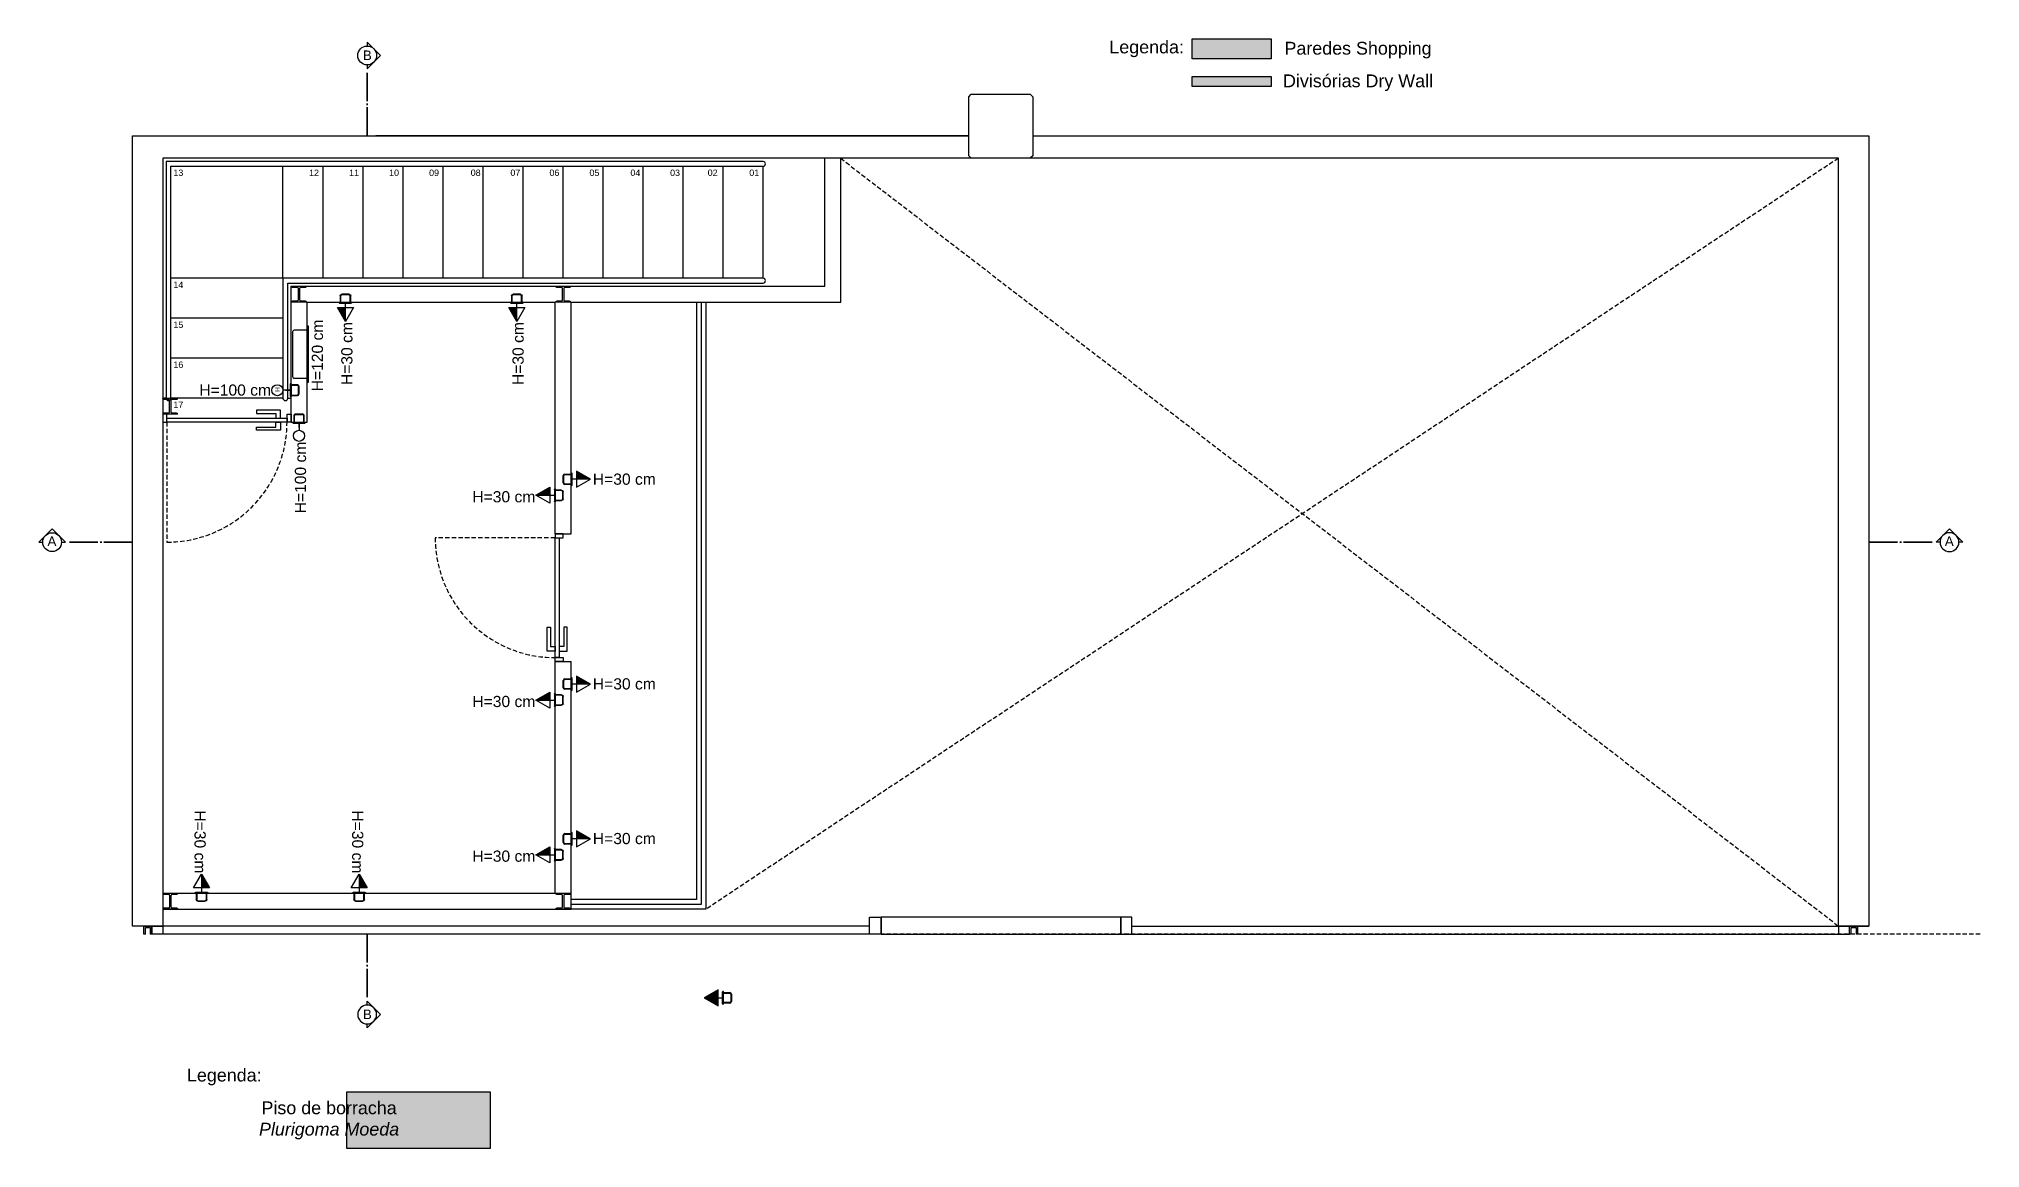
# Model space of a CAD drawing. Extents: x -3511 to 6018, y -1003 to 2837.
# Drawn here: x -789 to 424, y 2143 to 2837 of the extents above; entities that cross this region are included whole.
import ezdxf

# ---------------------------------------------------------------- set-up
doc = ezdxf.new("R2010")
doc.units = 0
doc.header["$LTSCALE"] = 11
doc.header["$MEASUREMENT"] = 0
doc.linetypes.add('DFADashdot', pattern=[1.3, 0.7, -0.3, 0, -0.3])
doc.linetypes.add('HIDDEN', pattern=[0.375, 0.25, -0.125])
doc.layers.get('0').update_dxf_attribs({"linetype": 'CONTINUOUS'})
for name, color, linetype in [('CORTES MARCAÇÃO', 2, 'CONTINUOUS'), ('DIVISÓRIAS-GESSO', 4, 'CONTINUOUS'), ('ESCADA', 2, 'CONTINUOUS'), ('ESPEC', 2, 'CONTINUOUS'), ('ESQUADRIAS', 2, 'CONTINUOUS'), ('FACHADA PRATELEIRAS', 252, 'CONTINUOUS'), ('LEGENDA', 253, 'CONTINUOUS'), ('LEGENDA PISO', 2, 'CONTINUOUS'), ('LIMITE-LOJA', 8, 'HIDDEN'), ('PAREDES-SHOPPING', 4, 'CONTINUOUS'), ('PERFIL DIVISÓRIO', 1, 'DFADashdot'), ('PILARES METÁLICOS SOB MEZANINO', 252, 'CONTINUOUS'), ('PILARES-SHOPPING', 5, 'CONTINUOUS'), ('PORTA', 2, 'CONTINUOUS'), ('TOMADAS_PTOS DE LUZ', 2, 'CONTINUOUS')]:
    doc.layers.add(name, color=color, linetype=linetype)
doc.styles.add('ARIAL', font='arial.ttf')

# ---------------------------------------------------------------- blocks, each defined once
blk = doc.blocks.new('DIV')
at = {"layer": 'PERFIL DIVISÓRIO'}
for p, q in [((-0.025, 0), (0.025, 0)), ((-0.025, -0.05), (-0.025, 0)), ((0.025, 0), (0.025, -0.05)), ((-0.015, -0.05), (-0.025, -0.05)), ((-0.015, -0.01), (0.015, -0.01)), ((-0.015, -0.05), (-0.015, -0.01)), ((0.015, -0.01), (0.015, -0.05)), ((0.025, -0.05), (0.015, -0.05))]:
    blk.add_line(p, q, dxfattribs=at)
blk = doc.blocks.new('A$C376E0269')
blk.add_lwpolyline([(9.46, 5.54), (11.09, 5.54), (5.54, 0), (0, 5.54), (1.62, 5.54, 1)], format="xyb", close=True)
at = {"const_width": 0.8}
for points in [[(12.69, 5.54), (24.69, 5.54)], [(25.49, 5.54), (26.29, 5.54)], [(39.09, 5.54), (27.09, 5.54)]]:
    blk.add_lwpolyline(points, dxfattribs=at)
at = {"color": 1}
blk.add_arc((5.54, 5.54), 3.92, 0, 180, dxfattribs=at)
blk = doc.blocks.new('INTERRUPTOR SIMPLES')
at = {"color": 1}
for p, q in [((-4, 0), (-4, 0.2)), ((4, 0), (-4, 0)), ((3.7, 0.5), (-3.7, 0.5)), ((-3.3, 0), (-3.3, -4)), ((-3, 0), (-3, -4)), ((3, -4), (3, 0)), ((3.3, -4), (3.3, 0)), ((4, 0), (4, 0.2)), ((-2.3, -4.7), (2.3, -4.7)), ((-2.3, -5), (2.3, -5))]:
    blk.add_line(p, q, dxfattribs=at)
blk.add_line((0, 3.3), (0, 0))
blk.add_lwpolyline([(0, 0), (0, 5.1)])
blk.add_circle((0, 8.5), 3.46)
for centre, radius, start, end in [((-3.7, 0.2), 0.333, 90, 180), ((3.7, 0.2), 0.333, 0, 90), ((-2.3, -4), 1, 180, 270), ((-2.3, -4), 0.667, 180, 270), ((2.3, -4), 1, 270, 0), ((2.3, -4), 0.667, 270, 0)]:
    blk.add_arc(centre, radius, start, end, dxfattribs=at)
blk = doc.blocks.new('TOMADA MEDIA')
blk.add_hatch(color=256).paths.add_polyline_path([(3.3, 5), (12, 0), (3.3, 0)])
at = {"color": 1}
for p, q in [((-5, -2.3), (-5, 2.3)), ((-4.7, -2.3), (-4.7, 2.3)), ((-4, 3.3), (0, 3.3)), ((-4, 3), (0, 3)), ((0, 4), (0.2, 4)), ((0, 4), (0, -4)), ((0.5, 3.7), (0.5, -3.7)), ((0, -3), (-4, -3)), ((0, -3.3), (-4, -3.3)), ((0, -4), (0.2, -4))]:
    blk.add_line(p, q, dxfattribs=at)
blk.add_line((3.3, 0), (0, 0))
blk.add_lwpolyline([(3.3, 5), (3.3, -5), (12, 0)], close=True)
blk.add_lwpolyline([(12, 0), (3.3, 0)])
for centre, radius, start, end in [((-4, 2.3), 1, 90, 180), ((-4, 2.3), 0.667, 90, 180), ((0.2, 3.7), 0.333, 0, 90), ((-4, -2.3), 1, 180, 270), ((-4, -2.3), 0.667, 180, 270), ((0.2, -3.7), 0.333, 270, 0)]:
    blk.add_arc(centre, radius, start, end, dxfattribs=at)
blk = doc.blocks.new('TOMADA ESPECIAL')
blk.add_hatch(color=256).paths.add_polyline_path([(-3.3, 5), (-12, 0), (-3.3, -5)])
blk.add_line((-3.3, 0), (0, 0))
at = {"color": 1}
for p, q in [((-0.5, -3.7), (-0.5, 3.7)), ((0, 4), (-0.2, 4)), ((0, -4), (0, 4)), ((0, 3.3), (4, 3.3)), ((0, 3), (4, 3)), ((4.7, 2.3), (4.7, -2.3)), ((5, 2.3), (5, -2.3)), ((0, -4), (-0.2, -4)), ((4, -3), (0, -3)), ((4, -3.3), (0, -3.3))]:
    blk.add_line(p, q, dxfattribs=at)
blk.add_lwpolyline([(-3.3, -5), (-3.3, 5), (-12, 0)], close=True)
for centre, radius, start, end in [((-0.2, 3.7), 0.333, 90, 180), ((4, 2.3), 1, 0, 90), ((4, 2.3), 0.667, 0, 90), ((-0.2, -3.7), 0.333, 180, 270), ((4, -2.3), 1, 270, 0), ((4, -2.3), 0.667, 270, 0)]:
    blk.add_arc(centre, radius, start, end, dxfattribs=at)

msp = doc.modelspace()

# ---------------------------------------------------------------- hatches: boundary and pattern name
at = {"layer": 'LEGENDA'}
h = msp.add_hatch(color=250, dxfattribs=at)
h.dxf.hatch_style = 1
h.paths.add_polyline_path([(-19.3, 2836.7), (-68.7, 2836.7), (-68.7, 2824.2), (-19.3, 2824.2)])
h = msp.add_hatch(color=252, dxfattribs=at)
h.dxf.hatch_style = 1
h.paths.add_polyline_path([(-19.3, 2813.2), (-68.7, 2813.2), (-68.7, 2806.9), (-19.3, 2806.9)])
at = {"layer": 'LEGENDA PISO'}
h = msp.add_hatch(color=252, dxfattribs=at)
h.dxf.hatch_style = 1
h.paths.add_polyline_path([(-507.1, 2178.1), (-597.1, 2178.1), (-597.1, 2143.1), (-507.1, 2143.1)])

# ---------------------------------------------------------------- linework, layer by layer
at = {"layer": 'DIVISÓRIAS-GESSO'}
for p, q in [((-298.3, 2682), (-298.3, 2762)), ((-288.3, 2672), (-288.3, 2762)), ((-631.8, 2682), (-298.3, 2682)), ((-631.8, 2597), (-631.8, 2682)), ((-621.8, 2672), (-466.7, 2672)), ((-621.8, 2597), (-621.8, 2672)), ((-456.7, 2672), (-288.3, 2672)), ((-631.8, 2597), (-621.8, 2597))]:
    msp.add_line(p, q, dxfattribs=at)
for points in [[(-466.7, 2527.3), (-466.7, 2672)], [(-456.7, 2527.3), (-456.7, 2672)], [(-711.7, 2302.5), (-466.7, 2302.5), (-466.7, 2447.3)], [(-711.7, 2292.5), (-456.7, 2292.5), (-456.7, 2447.3)]]:
    msp.add_lwpolyline(points, dxfattribs=at)
at = {"layer": 'ESCADA'}
for points in [[(-636.8, 2687), (-636.8, 2757)], [(-611.8, 2687), (-611.8, 2757)], [(-586.8, 2687), (-586.8, 2757)], [(-561.8, 2687), (-561.8, 2757)], [(-536.8, 2687), (-536.8, 2757)], [(-511.8, 2687), (-511.8, 2757)], [(-486.8, 2687), (-486.8, 2757)], [(-461.8, 2687), (-461.8, 2757)], [(-436.8, 2687), (-436.8, 2757)], [(-411.8, 2687), (-411.8, 2757)], [(-386.8, 2687), (-386.8, 2757)], [(-361.8, 2687), (-361.8, 2757)], [(-336.8, 2687), (-336.8, 2757)], [(-336.8, 2687), (-598.3, 2687)]]:
    msp.add_lwpolyline(points, dxfattribs=at)
at = {"layer": 'ESPEC'}
for points in [[(-336.8, 2760), (-709.8, 2760), (-709.8, 2612, 1), (-706.8, 2612), (-706.8, 2757), (-336.8, 2757, 1)], [(-633.8, 2612), (-633.8, 2684), (-336.8, 2684, 1), (-336.8, 2687), (-636.8, 2687), (-636.8, 2612, 1)]]:
    msp.add_lwpolyline(points, format="xyb", close=True, dxfattribs=at)
for points in [[(-636.8, 2687), (-706.8, 2687)], [(-636.8, 2662), (-706.8, 2662)], [(-636.8, 2637), (-706.8, 2637)], [(-709.8, 2612), (-711.8, 2612)], [(-636.8, 2612), (-706.8, 2612)], [(-633.8, 2612), (-631.8, 2612)]]:
    msp.add_lwpolyline(points, dxfattribs=at)
at = {"layer": 'ESQUADRIAS', "color": 3}
for points in [[(-718.8, 2282), (-711.8, 2282), (-711.8, 2277), (-718.8, 2277)], [(-270.3, 2287.5), (-263.3, 2287.5), (-263.3, 2277), (-270.3, 2277)], [(-106.3, 2287.5), (-113.3, 2287.5), (-113.3, 2277), (-106.3, 2277)], [(342.2, 2282), (335.2, 2282), (335.2, 2277), (342.2, 2277)]]:
    msp.add_lwpolyline(points, close=True, dxfattribs=at)
at = {"layer": 'ESQUADRIAS'}
for points in [[(-270.3, 2282), (-711.8, 2282)], [(-106.3, 2282), (335.2, 2282)], [(-270.3, 2277), (-711.8, 2277)], [(-106.3, 2277), (335.2, 2277)]]:
    msp.add_lwpolyline(points, dxfattribs=at)
msp.add_lwpolyline([(-263, 2287.5), (-263, 2277), (-113.3, 2277), (-113.3, 2287.5)], close=True, dxfattribs=at)
at = {"layer": 'FACHADA PRATELEIRAS'}
for p in [(354.2, 2762), (335.2, 2282)]:
    msp.add_line(p, (354.2, 2282), dxfattribs=at)
at = {"layer": 'LEGENDA', "color": 4}
msp.add_lwpolyline([(-68.7, 2824.2), (-68.7, 2836.7), (-19.3, 2836.7), (-19.3, 2824.2)], close=True, dxfattribs=at)
at = {"layer": 'LEGENDA', "color": 3}
msp.add_lwpolyline([(-68.7, 2806.9), (-68.7, 2813.2), (-19.3, 2813.2), (-19.3, 2806.9)], close=True, dxfattribs=at)
at = {"layer": 'LEGENDA PISO', "color": 1}
msp.add_lwpolyline([(-597.1, 2143.1), (-507.1, 2143.1), (-507.1, 2178.1), (-597.1, 2178.1)], close=True, dxfattribs=at)
at = {"layer": 'LIMITE-LOJA'}
msp.add_line((423.8, 2277), (-289.1, 2277), dxfattribs=at)
at = {"layer": 'PAREDES-SHOPPING'}
for points in [[(-168.3, 2776), (354.2, 2776), (354.2, 2282), (335.2, 2282), (335.2, 2762), (-711.8, 2762), (-711.8, 2282), (-730.8, 2282), (-730.8, 2776), (-208.3, 2776), (-578.8, 2776)], [(-466.7, 2527.3), (-456.7, 2527.3)], [(-466.7, 2447.3), (-456.7, 2447.3)]]:
    msp.add_lwpolyline(points, dxfattribs=at)
at = {"layer": 'PAREDES-SHOPPING', "color": 1, "linetype": 'HIDDEN'}
for points in [[(335.2, 2762), (-372.5, 2292.5)], [(-288.3, 2762), (335.2, 2282)]]:
    msp.add_lwpolyline(points, dxfattribs=at)
at = {"layer": 'PAREDES-SHOPPING', "color": 1}
for points in [[(-372.5, 2672), (-372.5, 2292.5), (-456.7, 2292.5)], [(-375.5, 2672), (-375.5, 2295.5), (-456.7, 2295.5)], [(-378.5, 2672), (-378.5, 2298.5), (-456.7, 2298.5)]]:
    msp.add_lwpolyline(points, dxfattribs=at)
at = {"layer": 'PILARES METÁLICOS SOB MEZANINO', "linetype": 'Continuous'}
for points in [[(-630.6, 2672.8), (-627.9, 2672.8, 0.414214), (-627.2, 2673.5), (-627.2, 2680.5, 0.414214), (-627.9, 2681.2), (-630.6, 2681.2, -0.414214), (-631.3, 2681.9), (-631.3, 2682), (-622.3, 2682), (-622.3, 2681.9, -0.414214), (-623, 2681.2), (-625.7, 2681.2, 0.414214), (-626.4, 2680.5), (-626.4, 2673.5, 0.414214), (-625.7, 2672.8), (-623, 2672.8, -0.414214), (-622.3, 2672.1), (-622.3, 2672), (-631.3, 2672), (-631.3, 2672.1, -0.414214)], [(-465.5, 2672.8), (-462.8, 2672.8, 0.414214), (-462.1, 2673.5), (-462.1, 2680.5, 0.414214), (-462.8, 2681.2), (-465.5, 2681.2, -0.414214), (-466.2, 2681.9), (-466.2, 2682), (-457.2, 2682), (-457.2, 2681.9, -0.414214), (-457.9, 2681.2), (-460.6, 2681.2, 0.414214), (-461.3, 2680.5), (-461.3, 2673.5, 0.414214), (-460.6, 2672.8), (-457.9, 2672.8, -0.414214), (-457.2, 2672.1), (-457.2, 2672), (-466.2, 2672), (-466.2, 2672.1, -0.414214)], [(-711.1, 2602.8), (-708.4, 2602.8, 0.414214), (-707.7, 2603.5), (-707.7, 2610.5, 0.414214), (-708.4, 2611.2), (-711.1, 2611.2, -0.414214), (-711.8, 2611.9), (-711.8, 2612), (-702.8, 2612), (-702.8, 2611.9, -0.414214), (-703.5, 2611.2), (-706.2, 2611.2, 0.414214), (-706.9, 2610.5), (-706.9, 2603.5, 0.414214), (-706.2, 2602.8), (-703.5, 2602.8, -0.414214), (-702.8, 2602.1), (-702.8, 2602), (-711.8, 2602), (-711.8, 2602.1, -0.414214)], [(-711, 2293.3), (-708.3, 2293.3, 0.414214), (-707.6, 2294), (-707.6, 2301, 0.414214), (-708.3, 2301.7), (-711, 2301.7, -0.414214), (-711.7, 2302.4), (-711.7, 2302.5), (-702.7, 2302.5), (-702.7, 2302.4, -0.414214), (-703.4, 2301.7), (-706.1, 2301.7, 0.414214), (-706.8, 2301), (-706.8, 2294, 0.414214), (-706.1, 2293.3), (-703.4, 2293.3, -0.414214), (-702.7, 2292.6), (-702.7, 2292.5), (-711.7, 2292.5), (-711.7, 2292.6, -0.414214)], [(-465.5, 2293.3), (-462.8, 2293.3, 0.414214), (-462.1, 2294), (-462.1, 2301, 0.414214), (-462.8, 2301.7), (-465.5, 2301.7, -0.414214), (-466.2, 2302.4), (-466.2, 2302.5), (-457.2, 2302.5), (-457.2, 2302.4, -0.414214), (-457.9, 2301.7), (-460.6, 2301.7, 0.414214), (-461.3, 2301), (-461.3, 2294, 0.414214), (-460.6, 2293.3), (-457.9, 2293.3, -0.414214), (-457.2, 2292.6), (-457.2, 2292.5), (-466.2, 2292.5), (-466.2, 2292.6, -0.414214)]]:
    msp.add_lwpolyline(points, format="xyb", close=True, dxfattribs=at)
at = {"layer": 'PILARES-SHOPPING'}
msp.add_lwpolyline([(-208.3, 2800.5), (-206.8, 2802), (-169.8, 2802), (-168.3, 2800.5), (-168.3, 2763.5), (-169.8, 2762), (-206.8, 2762), (-208.3, 2763.5)], close=True, dxfattribs=at)
at = {"layer": 'PORTA', "color": 2}
for points in [[(-709.3, 2597), (-709.3, 2602), (-711.8, 2602), (-711.8, 2597)], [(-709.3, 2597), (-709.3, 2599.5), (-634.3, 2599.5), (-634.3, 2597)], [(-634.3, 2597), (-634.3, 2602), (-631.8, 2602), (-631.8, 2597)], [(-466.7, 2524.8), (-461.7, 2524.8), (-461.7, 2527.3), (-466.7, 2527.3)], [(-466.7, 2524.8), (-464.2, 2524.8), (-464.2, 2449.8), (-466.7, 2449.8)], [(-466.7, 2449.8), (-461.7, 2449.8), (-461.7, 2447.3), (-466.7, 2447.3)]]:
    msp.add_lwpolyline(points, close=True, dxfattribs=at)
at = {"layer": 'PORTA', "color": 1, "linetype": 'HIDDEN'}
for points in [[(-709.3, 2597), (-709.3, 2522, 0.414214), (-634.3, 2597)], [(-466.7, 2524.8), (-541.7, 2524.8, 0.414214), (-466.7, 2449.8)]]:
    msp.add_lwpolyline(points, format="xyb", dxfattribs=at)
at = {"layer": 'PORTA', "color": 1}
for points in [[(-641.3, 2599.5), (-638.3, 2599.5), (-638.3, 2604.5), (-653.3, 2604.5), (-653.3, 2602.5), (-641.3, 2602.5)], [(-641.3, 2597), (-638.3, 2597), (-638.3, 2592), (-653.3, 2592), (-653.3, 2594), (-641.3, 2594)], [(-466.7, 2456.8), (-466.7, 2453.8), (-471.7, 2453.8), (-471.7, 2468.8), (-469.7, 2468.8), (-469.7, 2456.8)], [(-464.2, 2456.8), (-464.2, 2453.8), (-459.2, 2453.8), (-459.2, 2468.8), (-461.2, 2468.8), (-461.2, 2456.8)]]:
    msp.add_lwpolyline(points, close=True, dxfattribs=at)
at = {"layer": 'TOMADAS_PTOS DE LUZ'}
msp.add_lwpolyline([(-620.8, 2622), (-620.8, 2657), (-621.8, 2657), (-621.8, 2654.5), (-629.8, 2654.5, 0.414214), (-630.8, 2653.5), (-630.8, 2625.5, 0.414214), (-629.8, 2624.5), (-621.8, 2624.5), (-621.8, 2622)], format="xyb", close=True, dxfattribs=at)

# ---------------------------------------------------------------- block references
at = {"layer": 'CORTES MARCAÇÃO', "yscale": 1.5, "zscale": 1.5}
for p, xscale, rotation in [((-575.9, 2834.6), -1.5, 90), ((-789.4, 2530.3), -1.5, 180), ((412.9, 2530.3), 1.5, 180), ((-575.9, 2218.4), 1.5, 89.99999999999999)]:
    msp.add_blockref('A$C376E0269', p, dxfattribs=dict(at, xscale=xscale, rotation=rotation))
at = {"layer": 'PERFIL DIVISÓRIO', "xscale": 100, "yscale": 100, "zscale": 100}
for p in [(-721.3, 2282), (344.7, 2282), (344.7, 2282)]:
    msp.add_blockref('DIV', p, dxfattribs=at)
at = {"layer": 'TOMADAS_PTOS DE LUZ', "xscale": -1}
for p, rotation in [((-597.8, 2672), 90), ((-490.7, 2672), 90), ((-687.7, 2302.5), 270), ((-589.2, 2302.5), 270)]:
    msp.add_blockref('TOMADA MEDIA', p, dxfattribs=dict(at, rotation=rotation))
at = {"layer": 'TOMADAS_PTOS DE LUZ'}
for p, rotation in [((-631.8, 2617), 90), ((-626.8, 2597), 180)]:
    msp.add_blockref('INTERRUPTOR SIMPLES', p, dxfattribs=dict(at, rotation=rotation))
for name, p in [('TOMADA MEDIA', (-456.7, 2561.3)), ('TOMADA MEDIA', (-456.7, 2433.3)), ('TOMADA MEDIA', (-456.7, 2336.5)), ('TOMADA ESPECIAL', (-361.6, 2237.1))]:
    msp.add_blockref(name, p, dxfattribs=at)
at = {"layer": 'TOMADAS_PTOS DE LUZ', "xscale": -1}
for p in [(-466.7, 2551.3), (-466.7, 2423.3), (-466.7, 2326.5)]:
    msp.add_blockref('TOMADA MEDIA', p, dxfattribs=at)

# ---------------------------------------------------------------- texts
at = {"layer": 'CORTES MARCAÇÃO', "char_height": 6, "attachment_point": 8}
for insert in [(-584.1, 2823.4), (-584.1, 2223.8)]:
    msp.add_mtext('{\\fArial|b0|i0|c0|p34;B}', dxfattribs=dict(at, insert=insert))
at = {"layer": 'CORTES MARCAÇÃO', "extrusion": (0, 0, -1), "char_height": 6, "attachment_point": 8, "text_direction": (-1, 0, 0)}
for insert in [(-781.2, 2519.6), (404.5, 2519.6)]:
    msp.add_mtext('\\fArial|b0|i0|c0|p34;A', dxfattribs=dict(at, insert=insert))
at = {"layer": 'ESCADA', "char_height": 4, "attachment_point": 8}
for s, insert in [('{\\fArial|b0|i0|c0|p34;13}', (-702.2, 2750.9)), ('{\\fArial|b0|i0|c0|p34;12}', (-617.4, 2750.9)), ('{\\fArial|b0|i0|c0|p34;11}', (-592.4, 2750.9)), ('{\\fArial|b0|i0|c0|p34;10}', (-567.4, 2750.9)), ('{\\fArial|b0|i0|c0|p34;09}', (-542.4, 2750.9)), ('{\\fArial|b0|i0|c0|p34;08}', (-516.4, 2750.9)), ('{\\fArial|b0|i0|c0|p34;07}', (-491.6, 2750.9)), ('{\\fArial|b0|i0|c0|p34;06}', (-467.2, 2750.9)), ('{\\fArial|b0|i0|c0|p34;05}', (-442.2, 2750.9)), ('{\\fArial|b0|i0|c0|p34;04}', (-416.6, 2750.9)), ('{\\fArial|b0|i0|c0|p34;03}', (-391.8, 2750.9)), ('{\\fArial|b0|i0|c0|p34;02}', (-368.3, 2750.9)), ('\\fArial|b0|i0|c0|p34;01', (-342.3, 2750.9)), ('{\\fArial|b0|i0|c0|p34;14}', (-702.2, 2680.9)), ('{\\fArial|b0|i0|c0|p34;15}', (-702.2, 2655.9)), ('{\\fArial|b0|i0|c0|p34;16}', (-702.2, 2630.9)), ('{\\fArial|b0|i0|c0|p34;17}', (-702.2, 2605.9))]:
    msp.add_mtext(s, dxfattribs=dict(at, insert=insert))
at = {"layer": 'LEGENDA', "color": 2, "char_height": 5, "attachment_point": 8, "style": 'ARIAL'}
for s, insert in [('{\\H1.6x;Legenda:}', (-97.1, 2825.2)), ('{\\H1.6x;Paredes Shopping}', (35, 2824.4)), ('{\\H1.6x;Divisórias Dry Wall}', (35, 2804))]:
    msp.add_mtext(s, dxfattribs=dict(at, insert=insert))
at = {"layer": 'LEGENDA PISO', "color": 2, "char_height": 5, "attachment_point": 8, "style": 'ARIAL'}
for s, insert in [('{\\H1.6x;Legenda:}', (-673.5, 2182.4)), ('{\\H1.6x;Piso de borracha\\P\\fArial|b0|i1|c0|p34;Plurigoma Moeda}', (-608, 2148.6))]:
    msp.add_mtext(s, dxfattribs=dict(at, insert=insert))
at = {"layer": 'TOMADAS_PTOS DE LUZ', "attachment_point": 1, "style": 'ARIAL'}
for s, insert, char_height, rotation in [('H=120 cm', (-618.8, 2616.3), 7, 90), ('H=30 cm', (-600.4, 2620.2), 7, 90), ('H=30 cm', (-493.4, 2620.2), 7, 90), ('H', (-641.9, 2615.9), 3, 90), ('H=100 cm', (-629.4, 2540), 7, 90), ('H=30 cm', (-685.1, 2354.3), 7, 270), ('H=30 cm', (-586.6, 2354.3), 7, 270)]:
    msp.add_mtext(s, dxfattribs=dict(at, insert=insert, char_height=char_height, rotation=rotation))
at = {"layer": 'TOMADAS_PTOS DE LUZ', "char_height": 7, "attachment_point": 1, "style": 'ARIAL'}
for s, insert in [('H=100 cm', (-689.1, 2620.6)), ('H=30 cm', (-443.2, 2564.9)), ('H=30 cm', (-518.5, 2553.9)), ('H=30 cm', (-443.2, 2436.9)), ('H=30 cm', (-518.5, 2425.9)), ('H=30 cm', (-443.2, 2340.2)), ('H=30 cm', (-518.5, 2329.2))]:
    msp.add_mtext(s, dxfattribs=dict(at, insert=insert))

doc.saveas('drawing.dxf')
